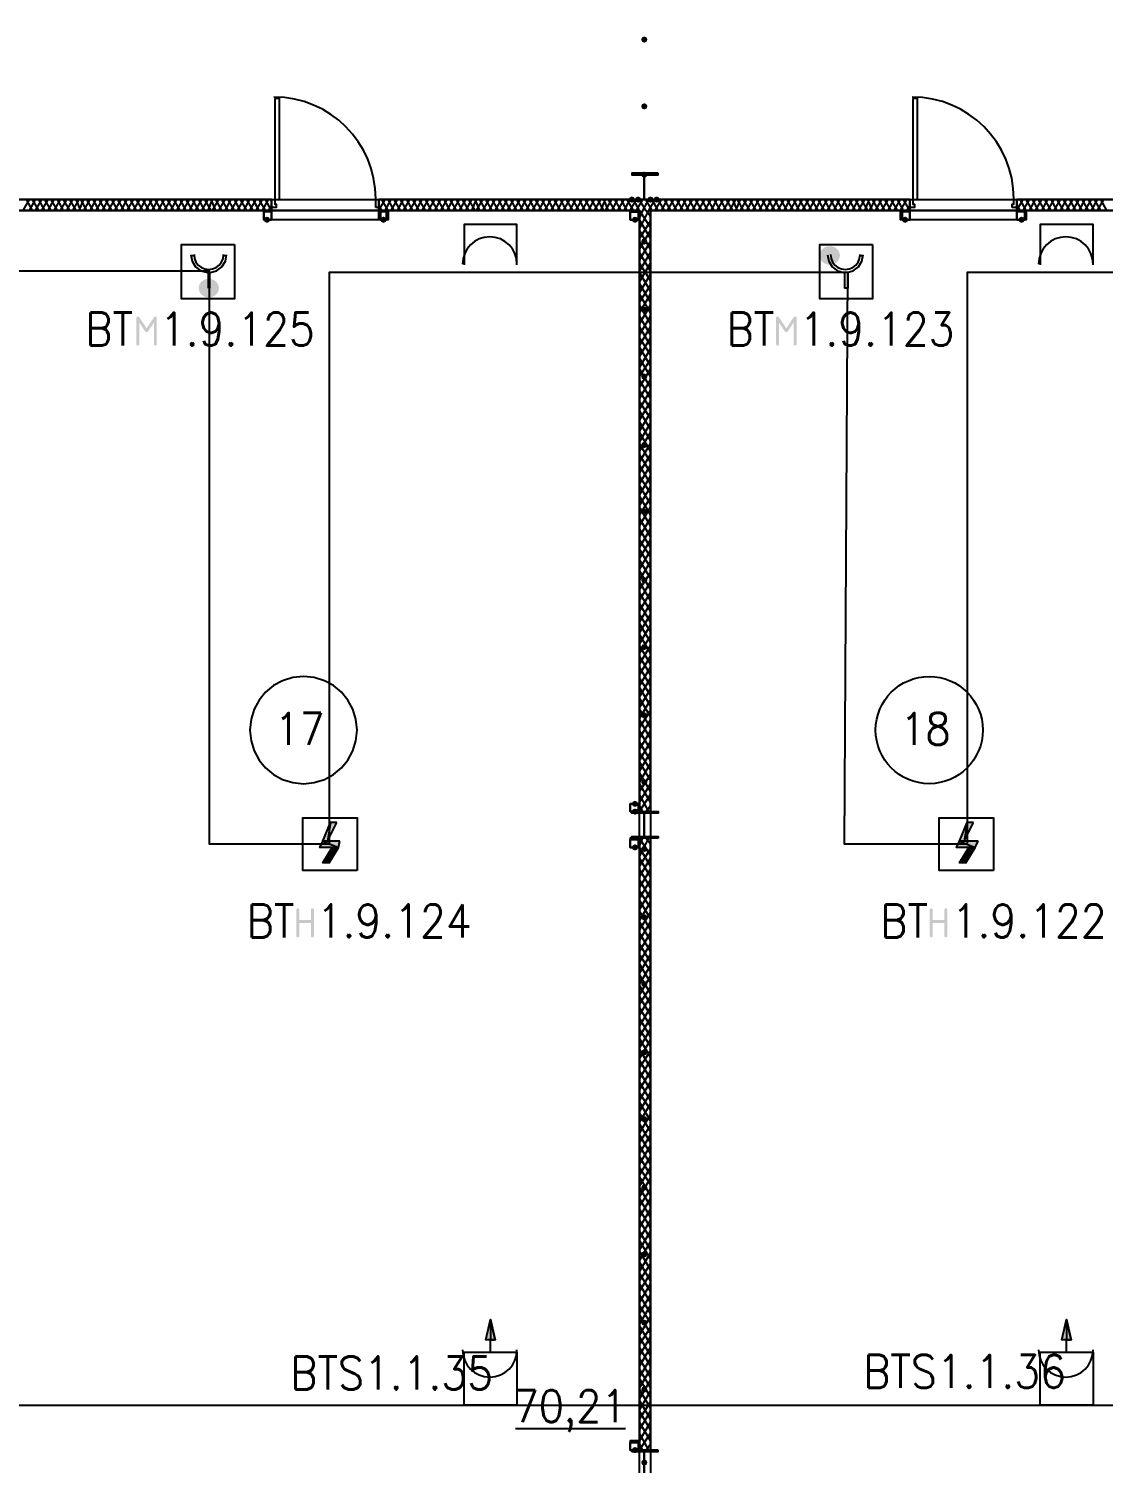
# Model space of a CAD drawing. Header units: millimetres. Extents: x 0 to 420, y 0 to 297.
# Drawn here: x 172.87 to 202.17, y 105.94 to 145.03 of the extents above; entities that cross this region are included whole.
import ezdxf

# ---------------------------------------------------------------- set-up
doc = ezdxf.new("R2010")
doc.units = ezdxf.units.MM
doc.layers.get('0').update_dxf_attribs({"linetype": 'CONTINUOUS'})
doc.styles.get("Standard").update_dxf_attribs({"font": 'STANDARD'})

msp = doc.modelspace()

# ---------------------------------------------------------------- hatches: boundary and pattern name
at = {"true_color": 0x000007}
for points in [[(189.738, 144.737667), (189.713129, 144.677871), (189.653333, 144.653), (189.593538, 144.677871), (189.568667, 144.737667), (189.593537, 144.797462), (189.653333, 144.822333), (189.713129, 144.797463)], [(189.738, 142.917333), (189.713129, 142.857537), (189.653333, 142.832667), (189.593538, 142.857537), (189.568667, 142.917333), (189.593537, 142.977129), (189.653333, 143.002), (189.713129, 142.977129)], [(189.738, 141.054667), (189.713129, 140.994871), (189.653333, 140.97), (189.593538, 140.994871), (189.568667, 141.054667), (189.593537, 141.114462), (189.653333, 141.139333), (189.713129, 141.114463)], [(189.399333, 140.377333), (189.374462, 140.317537), (189.314667, 140.292667), (189.254871, 140.317537), (189.23, 140.377333), (189.254871, 140.437129), (189.314667, 140.462), (189.374462, 140.437129)], [(189.568667, 140.377333), (189.543796, 140.317537), (189.484, 140.292667), (189.424204, 140.317537), (189.399333, 140.377333), (189.424204, 140.437129), (189.484, 140.462), (189.543796, 140.437129)], [(189.907333, 140.377333), (189.882462, 140.317537), (189.822667, 140.292667), (189.762871, 140.317537), (189.738, 140.377333), (189.762871, 140.437129), (189.822667, 140.462), (189.882462, 140.437129)], [(190.076667, 140.377333), (190.051796, 140.317537), (189.992, 140.292667), (189.932204, 140.317537), (189.907333, 140.377333), (189.932204, 140.437129), (189.992, 140.462), (190.051796, 140.437129)], [(179.451, 139.827), (179.426129, 139.767204), (179.366333, 139.742333), (179.306538, 139.767204), (179.281667, 139.827), (179.306537, 139.886796), (179.366333, 139.911667), (179.426129, 139.886796)], [(182.626, 139.827), (182.601129, 139.767204), (182.541333, 139.742333), (182.481538, 139.767204), (182.456667, 139.827), (182.481537, 139.886796), (182.541333, 139.911667), (182.601129, 139.886796)], [(189.484, 139.827), (189.459129, 139.767204), (189.399333, 139.742333), (189.339538, 139.767204), (189.314667, 139.827), (189.339537, 139.886796), (189.399333, 139.911667), (189.459129, 139.886796)], [(196.85, 139.827), (196.825129, 139.767204), (196.765333, 139.742333), (196.705538, 139.767204), (196.680667, 139.827), (196.705537, 139.886796), (196.765333, 139.911667), (196.825129, 139.886796)], [(200.025, 139.827), (200.000129, 139.767204), (199.940333, 139.742333), (199.880538, 139.767204), (199.855667, 139.827), (199.880537, 139.886796), (199.940333, 139.911667), (200.000129, 139.886796)], [(189.738, 139.234333), (189.713129, 139.174537), (189.653333, 139.149667), (189.593538, 139.174537), (189.568667, 139.234333), (189.593537, 139.294129), (189.653333, 139.319), (189.713129, 139.294129)], [(189.738, 137.371667), (189.713129, 137.311871), (189.653333, 137.287), (189.593538, 137.311871), (189.568667, 137.371667), (189.593537, 137.431462), (189.653333, 137.456333), (189.713129, 137.431463)], [(176.322633, 137.193954), (176.352398, 137.184032), (176.36232, 137.154267), (176.36232, 136.437687), (176.352398, 136.407921), (176.322633, 136.397999), (176.292867, 136.407921), (176.282945, 136.437687), (176.282945, 137.023078), (176.120337, 136.779992), (176.083956, 136.756289), (176.046474, 136.779992), (175.884968, 137.023078), (175.884968, 136.437687), (175.875046, 136.407921), (175.84528, 136.397999), (175.815032, 136.407921), (175.805042, 136.437687), (175.805042, 137.154267), (175.815032, 137.184032), (175.84528, 137.193954), (175.880007, 137.174111), (176.083956, 136.868186), (176.289009, 137.176315)], [(193.763966, 137.193954), (193.793732, 137.184032), (193.803654, 137.154267), (193.803654, 136.437687), (193.793732, 136.407921), (193.763966, 136.397999), (193.734201, 136.407921), (193.724279, 136.437687), (193.724279, 137.023078), (193.56167, 136.779992), (193.52529, 136.756289), (193.487808, 136.779992), (193.326301, 137.023078), (193.326301, 136.437687), (193.31638, 136.407921), (193.286614, 136.397999), (193.256366, 136.407921), (193.246375, 136.437687), (193.246375, 137.154267), (193.256366, 137.184032), (193.286614, 137.193954), (193.321341, 137.174111), (193.52529, 136.868186), (193.730342, 137.176315)], [(189.738, 135.551333), (189.713129, 135.491537), (189.653333, 135.466667), (189.593538, 135.491537), (189.568667, 135.551333), (189.593537, 135.611129), (189.653333, 135.636), (189.713129, 135.611129)], [(189.738, 133.688667), (189.713129, 133.628871), (189.653333, 133.604), (189.593538, 133.628871), (189.568667, 133.688667), (189.593537, 133.748462), (189.653333, 133.773333), (189.713129, 133.748463)], [(189.738, 131.868333), (189.713129, 131.808538), (189.653333, 131.783667), (189.593538, 131.808538), (189.568667, 131.868333), (189.593537, 131.928129), (189.653333, 131.953), (189.713129, 131.928129)], [(189.738, 130.005667), (189.713129, 129.945871), (189.653333, 129.921), (189.593538, 129.945871), (189.568667, 130.005667), (189.593537, 130.065462), (189.653333, 130.090333), (189.713129, 130.065463)], [(189.738, 128.185333), (189.713129, 128.125538), (189.653333, 128.100667), (189.593538, 128.125538), (189.568667, 128.185333), (189.593537, 128.245129), (189.653333, 128.27), (189.713129, 128.245129)], [(189.738, 126.322667), (189.713129, 126.262871), (189.653333, 126.238), (189.593538, 126.262871), (189.568667, 126.322667), (189.593537, 126.382462), (189.653333, 126.407333), (189.713129, 126.382463)], [(189.738, 124.502333), (189.713129, 124.442537), (189.653333, 124.417667), (189.593538, 124.442537), (189.568667, 124.502333), (189.593537, 124.562129), (189.653333, 124.587), (189.713129, 124.562129)], [(189.484, 123.909667), (189.459129, 123.849871), (189.399333, 123.825), (189.339538, 123.849871), (189.314667, 123.909667), (189.339537, 123.969462), (189.399333, 123.994333), (189.459129, 123.969463)], [(189.484, 123.698), (189.459129, 123.638204), (189.399333, 123.613333), (189.339538, 123.638204), (189.314667, 123.698), (189.339537, 123.757796), (189.399333, 123.782667), (189.459129, 123.757796)], [(189.484, 122.724333), (189.459129, 122.664537), (189.399333, 122.639667), (189.339538, 122.664537), (189.314667, 122.724333), (189.339537, 122.784129), (189.399333, 122.809), (189.459129, 122.784129)], [(189.738, 122.682), (189.713129, 122.622204), (189.653333, 122.597333), (189.593538, 122.622204), (189.568667, 122.682), (189.593537, 122.741796), (189.653333, 122.766667), (189.713129, 122.741796)], [(180.165375, 120.308687), (180.165375, 121.025267), (180.175366, 121.055033), (180.205614, 121.064954), (180.23538, 121.055033), (180.245302, 121.025267), (180.245302, 120.746352), (180.563353, 120.746352), (180.563353, 121.025267), (180.573275, 121.055033), (180.60304, 121.064954), (180.633081, 121.055033), (180.643279, 121.025267), (180.643279, 120.308687), (180.633081, 120.278921), (180.60304, 120.269), (180.573275, 120.278921), (180.563353, 120.308687), (180.563353, 120.666977), (180.245302, 120.666977), (180.245302, 120.308687), (180.23538, 120.278921), (180.205614, 120.269), (180.175366, 120.278921)], [(189.738, 120.819333), (189.713129, 120.759537), (189.653333, 120.734667), (189.593538, 120.759537), (189.568667, 120.819333), (189.593537, 120.879129), (189.653333, 120.904), (189.713129, 120.879129)], [(197.437375, 120.308687), (197.437375, 121.025267), (197.447366, 121.055033), (197.477614, 121.064954), (197.50738, 121.055033), (197.517301, 121.025267), (197.517301, 120.746352), (197.835353, 120.746352), (197.835353, 121.025267), (197.845275, 121.055033), (197.87504, 121.064954), (197.905081, 121.055033), (197.915279, 121.025267), (197.915279, 120.308687), (197.905081, 120.278921), (197.87504, 120.269), (197.845275, 120.278921), (197.835353, 120.308687), (197.835353, 120.666977), (197.517301, 120.666977), (197.517301, 120.308687), (197.50738, 120.278921), (197.477614, 120.269), (197.447366, 120.278921)], [(189.738, 118.999), (189.713129, 118.939204), (189.653333, 118.914333), (189.593538, 118.939204), (189.568667, 118.999), (189.593537, 119.058796), (189.653333, 119.083667), (189.713129, 119.058796)], [(189.738, 117.136333), (189.713129, 117.076537), (189.653333, 117.051667), (189.593538, 117.076537), (189.568667, 117.136333), (189.593537, 117.196129), (189.653333, 117.221), (189.713129, 117.196129)], [(189.738, 115.316), (189.713129, 115.256204), (189.653333, 115.231333), (189.593538, 115.256204), (189.568667, 115.316), (189.593537, 115.375796), (189.653333, 115.400667), (189.713129, 115.375796)], [(189.738, 113.453333), (189.713129, 113.393537), (189.653333, 113.368667), (189.593538, 113.393537), (189.568667, 113.453333), (189.593537, 113.513129), (189.653333, 113.538), (189.713129, 113.513129)], [(189.738, 111.633), (189.713129, 111.573204), (189.653333, 111.548333), (189.593538, 111.573204), (189.568667, 111.633), (189.593537, 111.692796), (189.653333, 111.717667), (189.713129, 111.692796)], [(189.738, 109.770333), (189.713129, 109.710538), (189.653333, 109.685667), (189.593538, 109.710538), (189.568667, 109.770333), (189.593537, 109.830129), (189.653333, 109.855), (189.713129, 109.830129)], [(189.738, 107.95), (189.713129, 107.890204), (189.653333, 107.865333), (189.593538, 107.890204), (189.568667, 107.95), (189.593537, 108.009796), (189.653333, 108.034667), (189.713129, 108.009796)], [(189.484, 106.299), (189.459129, 106.239204), (189.399333, 106.214333), (189.339538, 106.239204), (189.314667, 106.299), (189.339537, 106.358796), (189.399333, 106.383667), (189.459129, 106.358796)], [(189.738, 105.960333), (189.713129, 105.900538), (189.653333, 105.875667), (189.593538, 105.900538), (189.568667, 105.960333), (189.593537, 106.020129), (189.653333, 106.045), (189.713129, 106.020129)]]:
    msp.add_hatch(color=0, dxfattribs=at).paths.add_polyline_path(points, flags=0)
at = {"true_color": 0x000001}
h = msp.add_hatch(color=0, dxfattribs=at)
edge = h.paths.add_edge_path(flags=0)
edge.add_ellipse((194.712168, 138.853333), major_axis=(0.275167, 0), ratio=0.923077, start_angle=0, end_angle=360)
h = msp.add_hatch(color=0, dxfattribs=at)
edge = h.paths.add_edge_path(flags=0)
edge.add_ellipse((177.778834, 137.964333), major_axis=(0.275167, 0), ratio=0.923077, start_angle=0, end_angle=360)
h = msp.add_hatch(color=0, dxfattribs=at)
h.paths.add_polyline_path([(181.271334, 123.401666), (181.102001, 123.401666), (181.017334, 122.893666)], flags=0)
h.paths.add_polyline_path([(181.102001, 123.401666), (181.017334, 122.893666), (180.890334, 122.893666)], flags=0)
h = msp.add_hatch(color=0, dxfattribs=at)
h.paths.add_polyline_path([(198.628001, 123.401666), (198.458668, 123.401666), (198.374001, 122.893666)], flags=0)
h.paths.add_polyline_path([(198.458668, 123.401666), (198.374001, 122.893666), (198.247001, 122.893666)], flags=0)
at = {"true_color": 0x000005}
h = msp.add_hatch(color=0, dxfattribs=at)
h.paths.add_polyline_path([(198.628001, 123.401666), (198.458668, 123.401666), (198.374001, 122.893666)], flags=0)
h.paths.add_polyline_path([(198.458668, 123.401666), (198.374001, 122.893666), (198.247001, 122.893666)], flags=0)
at = {"true_color": 0x000001}
h = msp.add_hatch(color=0, dxfattribs=at)
h.paths.add_polyline_path([(181.356001, 122.893666), (180.890334, 122.893666), (181.313668, 122.724333)], flags=0)
h.paths.add_polyline_path([(180.890334, 122.893666), (181.313668, 122.724333), (180.805668, 122.724333)], flags=0)
h = msp.add_hatch(color=0, dxfattribs=at)
h.paths.add_polyline_path([(198.755001, 122.893666), (198.247001, 122.893666), (198.670334, 122.724333)], flags=0)
h.paths.add_polyline_path([(198.247001, 122.893666), (198.670334, 122.724333), (198.162334, 122.724333)], flags=0)
at = {"true_color": 0x000005}
h = msp.add_hatch(color=0, dxfattribs=at)
h.paths.add_polyline_path([(198.755001, 122.893666), (198.247001, 122.893666), (198.670334, 122.724333)], flags=0)
h.paths.add_polyline_path([(198.247001, 122.893666), (198.670334, 122.724333), (198.162334, 122.724333)], flags=0)
at = {"true_color": 0x000001}
h = msp.add_hatch(color=0, dxfattribs=at)
h.paths.add_polyline_path([(181.313668, 122.724333), (181.144334, 122.724333), (181.059668, 122.301)], flags=0)
h.paths.add_polyline_path([(181.144334, 122.724333), (181.059668, 122.301), (180.890334, 122.301)], flags=0)
h = msp.add_hatch(color=0, dxfattribs=at)
h.paths.add_polyline_path([(198.670334, 122.724333), (198.501001, 122.724333), (198.416334, 122.301)], flags=0)
h.paths.add_polyline_path([(198.501001, 122.724333), (198.416334, 122.301), (198.247001, 122.301)], flags=0)
at = {"true_color": 0x000005}
h = msp.add_hatch(color=0, dxfattribs=at)
h.paths.add_polyline_path([(198.670334, 122.724333), (198.501001, 122.724333), (198.416334, 122.301)], flags=0)
h.paths.add_polyline_path([(198.501001, 122.724333), (198.416334, 122.301), (198.247001, 122.301)], flags=0)
at = {"true_color": 0x000006}
h = msp.add_hatch(color=0, dxfattribs=at)
h.paths.add_polyline_path([(185.589334, 109.304666), (185.462334, 109.855), (185.462334, 109.304666)], flags=0)
h.paths.add_polyline_path([(185.462334, 109.855), (185.462334, 109.304666), (185.335334, 109.304666)], flags=0)
h = msp.add_hatch(color=0, dxfattribs=at)
h.paths.add_polyline_path([(201.295001, 109.304666), (201.168001, 109.855), (201.168001, 109.304666)], flags=0)
h.paths.add_polyline_path([(201.168001, 109.855), (201.168001, 109.304666), (201.041001, 109.304666)], flags=0)

# ---------------------------------------------------------------- linework, layer by layer
at = {"color": 0, "true_color": 0x000006}
for points in [[(114.342335, 107.526666), (368.215334, 107.526666), (379.899333, 107.526666), (379.899333, 221.022332), (115.908668, 221.022332), (115.908668, 218.778666), (121.496668, 218.778666), (121.496668, 164.591999)], [(186.182001, 138.599333), (186.182001, 139.699999), (184.742668, 139.699999), (184.742668, 138.599333)], [(201.887668, 138.599333), (201.887668, 139.699999), (200.448334, 139.699999), (200.448334, 138.599333)], [(186.182001, 138.620711), (186.16691, 138.769982), (186.123717, 138.909008), (186.0554, 139.034814), (185.964937, 139.144422), (185.855304, 139.234855), (185.72948, 139.303136), (185.590442, 139.346287), (185.441168, 139.361333), (185.291893, 139.346287), (185.152855, 139.303136), (185.027031, 139.234855), (184.917398, 139.144422), (184.826935, 139.034814), (184.758618, 138.909008), (184.715425, 138.769982), (184.700334, 138.620711)], [(201.887668, 138.620711), (201.872577, 138.769982), (201.829384, 138.909008), (201.761067, 139.034814), (201.670603, 139.144422), (201.560971, 139.234855), (201.435147, 139.303136), (201.296109, 139.346287), (201.146834, 139.361333), (200.99756, 139.346287), (200.858522, 139.303136), (200.732698, 139.234855), (200.623065, 139.144422), (200.532602, 139.034814), (200.464285, 138.909008), (200.421092, 138.769982), (200.406001, 138.620711)], [(185.462334, 108.966), (185.462334, 109.304666), (185.335334, 109.304666), (185.462334, 109.855), (185.589334, 109.304666), (185.462334, 109.304666)], [(201.168001, 108.966), (201.168001, 109.304666), (201.041001, 109.304666), (201.168001, 109.855), (201.295001, 109.304666), (201.168001, 109.304666)], [(184.700334, 109.0295), (184.715385, 108.880196), (184.758553, 108.741133), (184.826857, 108.615292), (184.917319, 108.505651), (185.02696, 108.415189), (185.152802, 108.346884), (185.291864, 108.303717), (185.441168, 108.288666), (185.590472, 108.303717), (185.729534, 108.346884), (185.855375, 108.415189), (185.965016, 108.505651), (186.055478, 108.615292), (186.123783, 108.741133), (186.16695, 108.880196), (186.182001, 109.0295)], [(200.406001, 109.0295), (200.421052, 108.880196), (200.464219, 108.741133), (200.532523, 108.615292), (200.622986, 108.505651), (200.732627, 108.415189), (200.858468, 108.346884), (200.99753, 108.303717), (201.146834, 108.288666), (201.296138, 108.303717), (201.4352, 108.346884), (201.561041, 108.415189), (201.670683, 108.505651), (201.761145, 108.615292), (201.829449, 108.741133), (201.872616, 108.880196), (201.887668, 109.0295)]]:
    msp.add_lwpolyline(points, dxfattribs=at)
at = {"color": 0, "true_color": 0x000008}
msp.add_lwpolyline([(120.734667, 187.452), (120.734667, 140.377333), (242.189, 140.377333), (242.189, 187.452)], close=True, dxfattribs=at)
at = {"color": 0, "true_color": 0x000007}
for points in [[(182.329667, 140.3985), (182.315351, 140.682009), (182.273333, 140.957327), (182.205007, 141.223061), (182.111766, 141.477818), (181.995004, 141.720204), (181.856114, 141.948824), (181.696491, 142.162286), (181.517528, 142.359195), (181.320619, 142.538158), (181.107157, 142.697781), (180.878537, 142.83667), (180.636151, 142.953432), (180.381395, 143.046674), (180.11566, 143.115), (179.840342, 143.157018), (179.556833, 143.171333)], [(199.728667, 140.3985), (199.714351, 140.682009), (199.672333, 140.957327), (199.604007, 141.223061), (199.510766, 141.477818), (199.394004, 141.720204), (199.255114, 141.948824), (199.095491, 142.162286), (198.916528, 142.359195), (198.719619, 142.538158), (198.506157, 142.697781), (198.277537, 142.83667), (198.035151, 142.953432), (197.780395, 143.046674), (197.51466, 143.115), (197.239342, 143.157018), (196.955833, 143.171333)], [(189.314667, 141.097), (189.314667, 141.054667)], [(189.484, 141.097), (189.484, 141.054667)], [(189.653333, 141.097), (189.653333, 140.377333)], [(189.822667, 141.097), (189.822667, 141.054667)], [(189.992, 141.097), (189.992, 141.054667)], [(179.493333, 140.377333), (165.015333, 140.377333)], [(172.72, 140.081), (172.889333, 140.377333)], [(172.974, 140.081), (172.804667, 140.377333)], [(172.889333, 140.081), (173.058667, 140.377333)], [(173.143333, 140.081), (172.974, 140.377333)], [(173.058667, 140.081), (173.228, 140.377333)], [(173.312667, 140.081), (173.143333, 140.377333)], [(173.228, 140.081), (173.397333, 140.377333)], [(173.482, 140.081), (173.312667, 140.377333)], [(173.397333, 140.081), (173.566667, 140.377333)], [(173.651333, 140.081), (173.482, 140.377333)], [(173.566667, 140.081), (173.736, 140.377333)], [(173.820667, 140.081), (173.651333, 140.377333)], [(173.736, 140.081), (173.905333, 140.377333)], [(173.99, 140.081), (173.820667, 140.377333)], [(173.905333, 140.081), (174.074667, 140.377333)], [(174.159333, 140.081), (173.99, 140.377333)], [(174.074667, 140.081), (174.244, 140.377333)], [(174.286333, 140.081), (174.159333, 140.377333)], [(174.244, 140.081), (174.371, 140.377333)], [(174.455667, 140.081), (174.286333, 140.377333)], [(174.371, 140.081), (174.540333, 140.377333)], [(174.625, 140.081), (174.455667, 140.377333)], [(174.540333, 140.081), (174.709667, 140.377333)], [(174.794333, 140.081), (174.625, 140.377333)], [(174.709667, 140.081), (174.879, 140.377333)], [(174.963667, 140.081), (174.794333, 140.377333)], [(174.879, 140.081), (175.048333, 140.377333)], [(175.133, 140.081), (174.963667, 140.377333)], [(175.048333, 140.081), (175.217667, 140.377333)], [(175.302333, 140.081), (175.133, 140.377333)], [(175.217667, 140.081), (175.387, 140.377333)], [(175.471667, 140.081), (175.302333, 140.377333)], [(175.387, 140.081), (175.556333, 140.377333)], [(175.641, 140.081), (175.471667, 140.377333)], [(175.556333, 140.081), (175.725667, 140.377333)], [(175.810333, 140.081), (175.641, 140.377333)], [(175.725667, 140.081), (175.895, 140.377333)], [(175.979667, 140.081), (175.810333, 140.377333)], [(175.895, 140.081), (176.064333, 140.377333)], [(176.149, 140.081), (175.979667, 140.377333)], [(176.064333, 140.081), (176.233667, 140.377333)], [(176.318333, 140.081), (176.149, 140.377333)], [(176.233667, 140.081), (176.403, 140.377333)], [(176.487667, 140.081), (176.318333, 140.377333)], [(176.403, 140.081), (176.572333, 140.377333)], [(176.657, 140.081), (176.487667, 140.377333)], [(176.572333, 140.081), (176.741667, 140.377333)], [(176.826333, 140.081), (176.657, 140.377333)], [(176.741667, 140.081), (176.911, 140.377333)], [(176.995667, 140.081), (176.826333, 140.377333)], [(176.911, 140.081), (177.080333, 140.377333)], [(177.165, 140.081), (176.995667, 140.377333)], [(177.080333, 140.081), (177.249667, 140.377333)], [(177.334333, 140.081), (177.165, 140.377333)], [(177.249667, 140.081), (177.419, 140.377333)], [(177.503667, 140.081), (177.334333, 140.377333)], [(177.419, 140.081), (177.588333, 140.377333)], [(177.673, 140.081), (177.503667, 140.377333)], [(177.588333, 140.081), (177.757667, 140.377333)], [(177.842333, 140.081), (177.673, 140.377333)], [(177.757667, 140.081), (177.884667, 140.377333)], [(177.969333, 140.081), (177.842333, 140.377333)], [(177.884667, 140.081), (178.054, 140.377333)], [(178.138667, 140.081), (177.969333, 140.377333)], [(178.054, 140.081), (178.223333, 140.377333)], [(178.308, 140.081), (178.138667, 140.377333)], [(178.223333, 140.081), (178.392667, 140.377333)], [(178.477333, 140.081), (178.308, 140.377333)], [(178.392667, 140.081), (178.562, 140.377333)], [(178.646667, 140.081), (178.477333, 140.377333)], [(178.562, 140.081), (178.731333, 140.377333)], [(178.816, 140.081), (178.646667, 140.377333)], [(178.731333, 140.081), (178.900667, 140.377333)], [(178.985333, 140.081), (178.816, 140.377333)], [(178.900667, 140.081), (179.07, 140.377333)], [(179.154667, 140.081), (178.985333, 140.377333)], [(179.07, 140.081), (179.239333, 140.377333)], [(179.324, 140.081), (179.154667, 140.377333)], [(179.239333, 140.081), (179.408667, 140.377333)], [(179.493333, 140.081), (179.324, 140.377333)], [(179.493333, 140.335), (179.493333, 140.377333)], [(179.493333, 140.377333), (179.493333, 140.165667), (179.493333, 140.081)], [(179.493333, 140.081), (179.493333, 140.165667), (179.493333, 140.377333), (179.493333, 140.165667)], [(182.414333, 140.081), (182.583667, 140.377333)], [(182.414333, 140.377333), (182.414333, 140.165667), (182.414333, 140.081)], [(182.414333, 140.081), (182.414333, 140.165667), (182.414333, 140.377333), (182.414333, 140.165667)], [(196.892333, 140.377333), (182.414333, 140.377333)], [(182.668333, 140.081), (182.499, 140.377333)], [(182.583667, 140.081), (182.753, 140.377333)], [(182.837667, 140.081), (182.668333, 140.377333)], [(182.753, 140.081), (182.922333, 140.377333)], [(183.007, 140.081), (182.837667, 140.377333)], [(182.922333, 140.081), (183.091667, 140.377333)], [(183.176333, 140.081), (183.007, 140.377333)], [(183.091667, 140.081), (183.261, 140.377333)], [(183.345667, 140.081), (183.176333, 140.377333)], [(183.261, 140.081), (183.430333, 140.377333)], [(183.515, 140.081), (183.345667, 140.377333)], [(183.430333, 140.081), (183.599667, 140.377333)], [(183.684333, 140.081), (183.515, 140.377333)], [(183.599667, 140.081), (183.769, 140.377333)], [(183.853667, 140.081), (183.684333, 140.377333)], [(183.769, 140.081), (183.938333, 140.377333)], [(184.023, 140.081), (183.853667, 140.377333)], [(183.938333, 140.081), (184.107667, 140.377333)], [(184.192333, 140.081), (184.023, 140.377333)], [(184.107667, 140.081), (184.277, 140.377333)], [(184.361667, 140.081), (184.192333, 140.377333)], [(184.277, 140.081), (184.446333, 140.377333)], [(184.531, 140.081), (184.361667, 140.377333)], [(184.446333, 140.081), (184.615667, 140.377333)], [(184.700333, 140.081), (184.531, 140.377333)], [(184.615667, 140.081), (184.785, 140.377333)], [(184.869667, 140.081), (184.700333, 140.377333)], [(184.785, 140.081), (184.954333, 140.377333)], [(185.039, 140.081), (184.869667, 140.377333)], [(184.954333, 140.081), (185.081333, 140.377333)], [(185.166, 140.081), (185.039, 140.377333)], [(185.081333, 140.081), (185.250667, 140.377333)], [(185.335333, 140.081), (185.166, 140.377333)], [(185.250667, 140.081), (185.42, 140.377333)], [(185.504667, 140.081), (185.335333, 140.377333)], [(185.42, 140.081), (185.589333, 140.377333)], [(185.674, 140.081), (185.504667, 140.377333)], [(185.589333, 140.081), (185.758667, 140.377333)], [(185.843333, 140.081), (185.674, 140.377333)], [(185.758667, 140.081), (185.928, 140.377333)], [(186.012667, 140.081), (185.843333, 140.377333)], [(185.928, 140.081), (186.097333, 140.377333)], [(186.182, 140.081), (186.012667, 140.377333)], [(186.097333, 140.081), (186.266667, 140.377333)], [(186.351333, 140.081), (186.182, 140.377333)], [(186.266667, 140.081), (186.436, 140.377333)], [(186.520667, 140.081), (186.351333, 140.377333)], [(186.436, 140.081), (186.605333, 140.377333)], [(186.69, 140.081), (186.520667, 140.377333)], [(186.605333, 140.081), (186.774667, 140.377333)], [(186.859333, 140.081), (186.69, 140.377333)], [(186.774667, 140.081), (186.944, 140.377333)], [(187.028667, 140.081), (186.859333, 140.377333)], [(186.944, 140.081), (187.113333, 140.377333)], [(187.198, 140.081), (187.028667, 140.377333)], [(187.113333, 140.081), (187.282667, 140.377333)], [(187.367333, 140.081), (187.198, 140.377333)], [(187.282667, 140.081), (187.452, 140.377333)], [(187.536667, 140.081), (187.367333, 140.377333)], [(187.452, 140.081), (187.621333, 140.377333)], [(187.706, 140.081), (187.536667, 140.377333)], [(187.621333, 140.081), (187.790667, 140.377333)], [(187.875333, 140.081), (187.706, 140.377333)], [(187.790667, 140.081), (187.96, 140.377333)], [(188.044667, 140.081), (187.875333, 140.377333)], [(187.96, 140.081), (188.129333, 140.377333)], [(188.214, 140.081), (188.044667, 140.377333)], [(188.129333, 140.081), (188.298667, 140.377333)], [(188.383333, 140.081), (188.214, 140.377333)], [(188.298667, 140.081), (188.468, 140.377333)], [(188.552667, 140.081), (188.383333, 140.377333)], [(188.468, 140.081), (188.595, 140.377333)], [(188.679667, 140.081), (188.552667, 140.377333)], [(188.595, 140.081), (188.764333, 140.377333)], [(188.849, 140.081), (188.679667, 140.377333)], [(188.764333, 140.081), (188.933667, 140.377333)], [(189.018333, 140.081), (188.849, 140.377333)], [(188.933667, 140.081), (189.103, 140.377333)], [(189.187667, 140.081), (189.018333, 140.377333)], [(189.103, 140.081), (189.272333, 140.377333)], [(189.357, 140.081), (189.187667, 140.377333)], [(189.272333, 140.081), (189.441667, 140.377333)], [(189.526333, 140.081), (189.357, 140.377333)], [(189.441667, 140.081), (189.611, 140.377333)], [(189.695667, 140.081), (189.526333, 140.377333)], [(189.611, 140.081), (189.780333, 140.377333)], [(189.865, 140.081), (189.695667, 140.377333)], [(189.780333, 140.081), (189.949667, 140.377333)], [(190.034333, 140.081), (189.865, 140.377333)], [(189.949667, 140.081), (190.119, 140.377333)], [(190.203667, 140.081), (190.034333, 140.377333)], [(190.119, 140.081), (190.288333, 140.377333)], [(190.373, 140.081), (190.203667, 140.377333)], [(190.288333, 140.081), (190.457667, 140.377333)], [(190.542333, 140.081), (190.373, 140.377333)], [(190.457667, 140.081), (190.627, 140.377333)], [(190.711667, 140.081), (190.542333, 140.377333)], [(190.627, 140.081), (190.796333, 140.377333)], [(190.881, 140.081), (190.711667, 140.377333)], [(190.796333, 140.081), (190.965667, 140.377333)], [(191.050333, 140.081), (190.881, 140.377333)], [(190.965667, 140.081), (191.135, 140.377333)], [(191.219667, 140.081), (191.050333, 140.377333)], [(191.135, 140.081), (191.304333, 140.377333)], [(191.389, 140.081), (191.219667, 140.377333)], [(191.304333, 140.081), (191.473667, 140.377333)], [(191.558333, 140.081), (191.389, 140.377333)], [(191.473667, 140.081), (191.643, 140.377333)], [(191.727667, 140.081), (191.558333, 140.377333)], [(191.643, 140.081), (191.812333, 140.377333)], [(191.897, 140.081), (191.727667, 140.377333)], [(191.812333, 140.081), (191.981667, 140.377333)], [(192.066333, 140.081), (191.897, 140.377333)], [(191.981667, 140.081), (192.151, 140.377333)], [(192.193333, 140.081), (192.066333, 140.377333)], [(192.151, 140.081), (192.278, 140.377333)], [(192.362667, 140.081), (192.193333, 140.377333)], [(192.278, 140.081), (192.447333, 140.377333)], [(192.532, 140.081), (192.362667, 140.377333)], [(192.447333, 140.081), (192.616667, 140.377333)], [(192.701333, 140.081), (192.532, 140.377333)], [(192.616667, 140.081), (192.786, 140.377333)], [(192.870667, 140.081), (192.701333, 140.377333)], [(192.786, 140.081), (192.955333, 140.377333)], [(193.04, 140.081), (192.870667, 140.377333)], [(192.955333, 140.081), (193.124667, 140.377333)], [(193.209333, 140.081), (193.04, 140.377333)], [(193.124667, 140.081), (193.294, 140.377333)], [(193.378667, 140.081), (193.209333, 140.377333)], [(193.294, 140.081), (193.463333, 140.377333)], [(193.548, 140.081), (193.378667, 140.377333)], [(193.463333, 140.081), (193.632667, 140.377333)], [(193.717333, 140.081), (193.548, 140.377333)], [(193.632667, 140.081), (193.802, 140.377333)], [(193.886667, 140.081), (193.717333, 140.377333)], [(193.802, 140.081), (193.971333, 140.377333)], [(194.056, 140.081), (193.886667, 140.377333)], [(193.971333, 140.081), (194.140667, 140.377333)], [(194.225333, 140.081), (194.056, 140.377333)], [(194.140667, 140.081), (194.31, 140.377333)], [(194.394667, 140.081), (194.225333, 140.377333)], [(194.31, 140.081), (194.479333, 140.377333)], [(194.564, 140.081), (194.394667, 140.377333)], [(194.479333, 140.081), (194.648667, 140.377333)], [(194.733333, 140.081), (194.564, 140.377333)], [(194.648667, 140.081), (194.818, 140.377333)], [(194.902667, 140.081), (194.733333, 140.377333)], [(194.818, 140.081), (194.987333, 140.377333)], [(195.072, 140.081), (194.902667, 140.377333)], [(194.987333, 140.081), (195.156667, 140.377333)], [(195.241333, 140.081), (195.072, 140.377333)], [(195.156667, 140.081), (195.326, 140.377333)], [(195.410667, 140.081), (195.241333, 140.377333)], [(195.326, 140.081), (195.495333, 140.377333)], [(195.58, 140.081), (195.410667, 140.377333)], [(195.495333, 140.081), (195.664667, 140.377333)], [(195.749333, 140.081), (195.58, 140.377333)], [(195.664667, 140.081), (195.791667, 140.377333)], [(195.876333, 140.081), (195.749333, 140.377333)], [(195.791667, 140.081), (195.961, 140.377333)], [(196.045667, 140.081), (195.876333, 140.377333)], [(195.961, 140.081), (196.130333, 140.377333)], [(196.215, 140.081), (196.045667, 140.377333)], [(196.130333, 140.081), (196.299667, 140.377333)], [(196.384333, 140.081), (196.215, 140.377333)], [(196.299667, 140.081), (196.469, 140.377333)], [(196.553667, 140.081), (196.384333, 140.377333)], [(196.469, 140.081), (196.638333, 140.377333)], [(196.723, 140.081), (196.553667, 140.377333)], [(196.638333, 140.081), (196.807667, 140.377333)], [(196.892333, 140.081), (196.723, 140.377333)], [(196.892333, 140.377333), (196.892333, 140.165667), (196.892333, 140.081)], [(196.892333, 140.081), (196.892333, 140.165667), (196.892333, 140.377333), (196.892333, 140.165667)], [(199.813333, 140.335), (199.813333, 140.377333)], [(199.813333, 140.081), (199.982667, 140.377333)], [(199.813333, 140.377333), (199.813333, 140.165667), (199.813333, 140.081)], [(199.813333, 140.081), (199.813333, 140.165667), (199.813333, 140.377333), (199.813333, 140.165667)], [(214.291333, 140.377333), (199.813333, 140.377333)], [(200.067333, 140.081), (199.898, 140.377333)], [(199.982667, 140.081), (200.152, 140.377333)], [(200.236667, 140.081), (200.067333, 140.377333)], [(200.152, 140.081), (200.321333, 140.377333)], [(200.406, 140.081), (200.236667, 140.377333)], [(200.321333, 140.081), (200.490667, 140.377333)], [(200.575333, 140.081), (200.406, 140.377333)], [(200.490667, 140.081), (200.66, 140.377333)], [(200.744667, 140.081), (200.575333, 140.377333)], [(200.66, 140.081), (200.829333, 140.377333)], [(200.914, 140.081), (200.744667, 140.377333)], [(200.829333, 140.081), (200.998667, 140.377333)], [(201.083333, 140.081), (200.914, 140.377333)], [(200.998667, 140.081), (201.168, 140.377333)], [(201.252667, 140.081), (201.083333, 140.377333)], [(201.168, 140.081), (201.337333, 140.377333)], [(201.422, 140.081), (201.252667, 140.377333)], [(201.337333, 140.081), (201.506667, 140.377333)], [(201.591333, 140.081), (201.422, 140.377333)], [(201.506667, 140.081), (201.676, 140.377333)], [(201.760667, 140.081), (201.591333, 140.377333)], [(201.676, 140.081), (201.845333, 140.377333)], [(201.93, 140.081), (201.760667, 140.377333)], [(201.845333, 140.081), (202.014667, 140.377333)], [(202.099333, 140.081), (201.93, 140.377333)], [(202.014667, 140.081), (202.184, 140.377333)], [(202.268667, 140.081), (202.099333, 140.377333)], [(172.423667, 140.081), (179.493333, 140.081)], [(179.366333, 140.081), (179.366333, 140.038667)], [(179.408667, 140.081), (179.493333, 140.208)], [(179.493333, 139.954), (179.493333, 140.081), (180.975, 140.081)], [(180.975, 140.081), (182.414333, 140.081), (182.414333, 139.954)], [(182.499, 140.081), (182.414333, 140.208)], [(182.414333, 140.081), (189.526333, 140.081)], [(182.541333, 140.081), (182.541333, 140.038667)], [(189.399333, 140.081), (189.399333, 140.038667)], [(189.526333, 139.869333), (189.611, 140.081)], [(189.526333, 139.573), (189.780333, 140.081)], [(189.822667, 139.615333), (189.526333, 140.081)], [(189.526333, 140.081), (189.526333, 123.698), (189.822667, 123.698), (189.822667, 140.081)], [(189.822667, 139.911667), (189.695667, 140.081)], [(189.822667, 140.081), (196.892333, 140.081)], [(196.765333, 140.081), (196.765333, 140.038667)], [(196.807667, 140.081), (196.892333, 140.208)], [(196.892333, 139.954), (196.892333, 140.081), (198.374, 140.081)], [(198.374, 140.081), (199.813333, 140.081), (199.813333, 139.954)], [(199.898, 140.081), (199.813333, 140.250333)], [(199.813333, 140.081), (206.925333, 140.081)], [(199.940333, 140.081), (199.940333, 140.038667)], [(180.975, 139.827), (179.493333, 139.827), (179.493333, 139.954)], [(182.414333, 139.954), (182.414333, 139.827), (180.975, 139.827)], [(189.822667, 139.319), (189.526333, 139.827)], [(189.526333, 139.319), (189.822667, 139.784667)], [(198.374, 139.827), (196.892333, 139.827), (196.892333, 139.954)], [(199.813333, 139.954), (199.813333, 139.827), (198.374, 139.827)], [(189.526333, 139.022667), (189.822667, 139.530667)], [(189.822667, 139.022667), (189.526333, 139.530667)], [(189.526333, 138.726333), (189.822667, 139.234333)], [(189.822667, 138.726333), (189.526333, 139.234333)], [(177.038001, 139.149666), (178.477334, 139.149666)], [(189.526333, 138.43), (189.822667, 138.938)], [(189.822667, 138.43), (189.526333, 138.938)], [(194.437001, 139.149666), (195.876334, 139.149666)], [(189.526333, 138.133667), (189.822667, 138.641667)], [(189.822667, 138.176), (189.526333, 138.641667)], [(189.822667, 137.879667), (189.526333, 138.387667)], [(189.526333, 137.837333), (189.822667, 138.345333)], [(189.822667, 137.583333), (189.526333, 138.091333)], [(189.526333, 137.583333), (189.822667, 138.049)], [(189.526333, 137.287), (189.822667, 137.795)], [(189.822667, 137.287), (189.526333, 137.795)], [(189.526333, 136.990667), (189.822667, 137.498667)], [(189.822667, 136.990667), (189.526333, 137.498667)], [(189.526333, 136.694333), (189.822667, 137.202333)], [(189.822667, 136.694333), (189.526333, 137.202333)], [(189.526333, 136.398), (189.822667, 136.906)], [(189.822667, 136.398), (189.526333, 136.906)], [(189.526333, 136.101667), (189.822667, 136.609667)], [(189.822667, 136.144), (189.526333, 136.609667)], [(189.822667, 135.847667), (189.526333, 136.355667)], [(189.526333, 135.805333), (189.822667, 136.313333)], [(189.822667, 135.551333), (189.526333, 136.059333)], [(189.526333, 135.551333), (189.822667, 136.017)], [(189.526333, 135.255), (189.822667, 135.763)], [(189.822667, 135.255), (189.526333, 135.763)], [(189.526333, 134.958667), (189.822667, 135.466667)], [(189.822667, 134.958667), (189.526333, 135.466667)], [(189.526333, 134.662333), (189.822667, 135.170333)], [(189.822667, 134.662333), (189.526333, 135.170333)], [(189.526333, 134.366), (189.822667, 134.874)], [(189.822667, 134.408333), (189.526333, 134.874)], [(189.822667, 134.112), (189.526333, 134.62)], [(189.526333, 134.069667), (189.822667, 134.577667)], [(189.822667, 133.815667), (189.526333, 134.323667)], [(189.526333, 133.773333), (189.822667, 134.281333)], [(189.526333, 133.519333), (189.822667, 134.027333)], [(189.822667, 133.519333), (189.526333, 134.027333)], [(189.526333, 133.223), (189.822667, 133.731)], [(189.822667, 133.223), (189.526333, 133.731)], [(189.526333, 132.926667), (189.822667, 133.434667)], [(189.822667, 132.926667), (189.526333, 133.434667)], [(189.526333, 132.630333), (189.822667, 133.138333)], [(189.822667, 132.630333), (189.526333, 133.138333)], [(189.526333, 132.334), (189.822667, 132.842)], [(189.822667, 132.376333), (189.526333, 132.842)], [(189.822667, 132.08), (189.526333, 132.588)], [(189.526333, 132.037667), (189.822667, 132.545667)], [(189.822667, 131.783667), (189.526333, 132.291667)], [(189.526333, 131.783667), (189.822667, 132.249333)], [(189.526333, 131.487333), (189.822667, 131.995333)], [(189.822667, 131.487333), (189.526333, 131.995333)], [(189.526333, 131.191), (189.822667, 131.699)], [(189.822667, 131.191), (189.526333, 131.699)], [(189.526333, 130.894667), (189.822667, 131.402667)], [(189.822667, 130.894667), (189.526333, 131.402667)], [(189.526333, 130.598333), (189.822667, 131.106333)], [(189.822667, 130.640667), (189.526333, 131.106333)], [(189.822667, 130.344333), (189.526333, 130.852333)], [(189.526333, 130.302), (189.822667, 130.81)], [(189.822667, 130.048), (189.526333, 130.556)], [(189.526333, 130.005667), (189.822667, 130.513667)], [(189.822667, 129.751667), (189.526333, 130.259667)], [(189.526333, 129.751667), (189.822667, 130.217333)], [(189.526333, 129.455333), (189.822667, 129.963333)], [(189.822667, 129.455333), (189.526333, 129.963333)], [(189.526333, 129.159), (189.822667, 129.667)], [(189.822667, 129.159), (189.526333, 129.667)], [(189.526333, 128.862667), (189.822667, 129.370667)], [(189.822667, 128.862667), (189.526333, 129.370667)], [(189.526333, 128.566333), (189.822667, 129.074333)], [(189.822667, 128.608667), (189.526333, 129.074333)], [(189.822667, 128.312333), (189.526333, 128.820333)], [(189.526333, 128.27), (189.822667, 128.778)], [(189.822667, 128.016), (189.526333, 128.524)], [(189.526333, 128.016), (189.822667, 128.481667)], [(189.526333, 127.719667), (189.822667, 128.227667)], [(189.822667, 127.719667), (189.526333, 128.227667)], [(189.526333, 127.423333), (189.822667, 127.931333)], [(189.822667, 127.423333), (189.526333, 127.931333)], [(189.526333, 127.127), (189.822667, 127.635)], [(189.822667, 127.127), (189.526333, 127.635)], [(181.821667, 125.9205), (181.791995, 126.214844), (181.706894, 126.488996), (181.572238, 126.737083), (181.393899, 126.953232), (181.177749, 127.131572), (180.929662, 127.266228), (180.65551, 127.351328), (180.361167, 127.381), (180.066823, 127.351328), (179.792671, 127.266228), (179.544584, 127.131572), (179.328434, 126.953232), (179.150095, 126.737083), (179.015439, 126.488996), (178.930339, 126.214844), (178.900667, 125.9205)], [(189.526333, 126.830667), (189.822667, 127.338667)], [(189.822667, 126.873), (189.526333, 127.338667)], [(189.822667, 126.576667), (189.526333, 127.084667)], [(189.526333, 126.534333), (189.822667, 127.042333)], [(189.822667, 126.280333), (189.526333, 126.788333)], [(189.526333, 126.238), (189.822667, 126.746)], [(189.822667, 125.984), (189.526333, 126.492)], [(189.526333, 125.984), (189.822667, 126.449667)], [(178.900667, 125.9205), (178.930339, 125.626156), (179.015439, 125.352004), (179.150095, 125.103917), (179.328434, 124.887768), (179.544584, 124.709428), (179.792671, 124.574772), (180.066823, 124.489672), (180.361167, 124.46), (180.65551, 124.489672), (180.929662, 124.574772), (181.177749, 124.709428), (181.393899, 124.887768), (181.572238, 125.103917), (181.706894, 125.352004), (181.791995, 125.626156), (181.821667, 125.9205)], [(189.526333, 125.687667), (189.822667, 126.195667)], [(189.822667, 125.687667), (189.526333, 126.195667)], [(189.526333, 125.391333), (189.822667, 125.899333)], [(189.822667, 125.391333), (189.526333, 125.899333)], [(189.526333, 125.095), (189.822667, 125.603)], [(189.822667, 125.095), (189.526333, 125.603)], [(189.526333, 124.798667), (189.822667, 125.306667)], [(189.822667, 124.841), (189.526333, 125.306667)], [(189.822667, 124.544667), (189.526333, 125.052667)], [(189.526333, 124.502333), (189.822667, 125.010333)], [(189.822667, 124.248333), (189.526333, 124.756333)], [(189.526333, 124.248333), (189.822667, 124.714)], [(189.526333, 123.952), (189.822667, 124.46)], [(189.822667, 123.952), (189.526333, 124.46)], [(189.526333, 123.698), (189.822667, 124.163667)], [(189.780333, 123.698), (189.526333, 124.163667)], [(189.314667, 123.655667), (189.314667, 123.698)], [(189.484, 123.655667), (189.484, 123.698)], [(189.611, 123.698), (189.526333, 123.867333)], [(189.653333, 122.978333), (189.653333, 123.698)], [(189.695667, 123.698), (189.822667, 123.867333)], [(189.822667, 123.655667), (189.822667, 123.698)], [(189.992, 123.655667), (189.992, 123.698)], [(180.340001, 123.528666), (181.821668, 123.528666)], [(197.696668, 123.528666), (199.178334, 123.528666)], [(197.696668, 123.528666), (199.178334, 123.528666)], [(189.314667, 122.978333), (189.314667, 123.020667)], [(189.399333, 122.978333), (189.399333, 122.936)], [(189.484, 122.978333), (189.484, 123.020667)], [(189.526333, 122.766667), (189.611, 122.978333)], [(189.526333, 122.470333), (189.780333, 122.978333)], [(189.822667, 122.512667), (189.526333, 122.978333)], [(189.822667, 122.809), (189.695667, 122.978333)], [(189.822667, 122.978333), (189.822667, 123.020667)], [(189.992, 122.978333), (189.992, 123.020667)], [(189.822667, 122.216333), (189.526333, 122.724333)], [(189.526333, 122.216333), (189.822667, 122.682)], [(189.526333, 121.92), (189.822667, 122.428)], [(189.822667, 121.92), (189.526333, 122.428)], [(189.526333, 121.623667), (189.822667, 122.131667)], [(189.822667, 121.623667), (189.526333, 122.131667)], [(189.526333, 121.327333), (189.822667, 121.835333)], [(189.822667, 121.327333), (189.526333, 121.835333)], [(189.526333, 121.031), (189.822667, 121.539)], [(189.822667, 121.073333), (189.526333, 121.539)], [(189.822667, 120.777), (189.526333, 121.285)], [(189.526333, 120.734667), (189.822667, 121.242667)], [(189.822667, 120.480667), (189.526333, 120.988667)], [(189.526333, 120.480667), (189.822667, 120.946333)], [(189.526333, 120.184333), (189.822667, 120.692333)], [(189.822667, 120.184333), (189.526333, 120.692333)], [(189.526333, 119.888), (189.822667, 120.396)], [(189.822667, 119.888), (189.526333, 120.396)], [(189.526333, 119.591667), (189.822667, 120.099667)], [(189.822667, 119.591667), (189.526333, 120.099667)], [(189.526333, 119.295333), (189.822667, 119.803333)], [(189.822667, 119.337667), (189.526333, 119.803333)], [(189.822667, 119.041333), (189.526333, 119.549333)], [(189.526333, 118.999), (189.822667, 119.507)], [(189.822667, 118.745), (189.526333, 119.253)], [(189.526333, 118.702667), (189.822667, 119.210667)], [(189.822667, 118.448667), (189.526333, 118.956667)], [(189.526333, 118.448667), (189.822667, 118.914333)], [(189.526333, 118.152333), (189.822667, 118.660333)], [(189.822667, 118.152333), (189.526333, 118.660333)], [(189.526333, 117.856), (189.822667, 118.364)], [(189.822667, 117.856), (189.526333, 118.364)], [(189.526333, 117.559667), (189.822667, 118.067667)], [(189.822667, 117.559667), (189.526333, 118.067667)], [(189.526333, 117.263333), (189.822667, 117.771333)], [(189.822667, 117.305667), (189.526333, 117.771333)], [(189.822667, 117.009333), (189.526333, 117.517333)], [(189.526333, 116.967), (189.822667, 117.475)], [(189.822667, 116.713), (189.526333, 117.221)], [(189.526333, 116.713), (189.822667, 117.178667)], [(189.526333, 116.416667), (189.822667, 116.924667)], [(189.822667, 116.416667), (189.526333, 116.924667)], [(189.526333, 116.120333), (189.822667, 116.628333)], [(189.822667, 116.120333), (189.526333, 116.628333)], [(189.526333, 115.824), (189.822667, 116.332)], [(189.822667, 115.824), (189.526333, 116.332)], [(189.526333, 115.527667), (189.822667, 116.035667)], [(189.822667, 115.57), (189.526333, 116.035667)], [(189.822667, 115.273667), (189.526333, 115.781667)], [(189.526333, 115.231333), (189.822667, 115.739333)], [(189.822667, 114.977333), (189.526333, 115.485333)], [(189.526333, 114.935), (189.822667, 115.443)], [(189.822667, 114.681), (189.526333, 115.189)], [(189.526333, 114.681), (189.822667, 115.146667)], [(189.526333, 114.384667), (189.822667, 114.892667)], [(189.822667, 114.384667), (189.526333, 114.892667)], [(189.526333, 114.088333), (189.822667, 114.596333)], [(189.822667, 114.088333), (189.526333, 114.596333)], [(189.526333, 113.792), (189.822667, 114.3)], [(189.822667, 113.792), (189.526333, 114.3)], [(189.526333, 113.495667), (189.822667, 114.003667)], [(189.822667, 113.538), (189.526333, 114.003667)], [(189.822667, 113.241667), (189.526333, 113.749667)], [(189.526333, 113.199333), (189.822667, 113.707333)], [(189.822667, 112.945333), (189.526333, 113.453333)], [(189.526333, 112.945333), (189.822667, 113.411)], [(189.526333, 112.649), (189.822667, 113.157)], [(189.822667, 112.649), (189.526333, 113.157)], [(189.526333, 112.352667), (189.822667, 112.860667)], [(189.822667, 112.352667), (189.526333, 112.860667)], [(189.526333, 112.056333), (189.822667, 112.564333)], [(189.822667, 112.056333), (189.526333, 112.564333)], [(189.526333, 111.76), (189.822667, 112.268)], [(189.822667, 111.76), (189.526333, 112.268)], [(189.822667, 111.506), (189.526333, 112.014)], [(189.526333, 111.463667), (189.822667, 111.971667)], [(189.822667, 111.209667), (189.526333, 111.717667)], [(189.526333, 111.167333), (189.822667, 111.675333)], [(189.822667, 110.913333), (189.526333, 111.421333)], [(189.526333, 110.913333), (189.822667, 111.379)], [(189.526333, 110.617), (189.822667, 111.125)], [(189.822667, 110.617), (189.526333, 111.125)], [(189.526333, 110.320667), (189.822667, 110.828667)], [(189.822667, 110.320667), (189.526333, 110.828667)], [(189.526333, 110.024333), (189.822667, 110.532333)], [(189.822667, 110.024333), (189.526333, 110.532333)], [(189.526333, 109.728), (189.822667, 110.236)], [(189.822667, 109.770333), (189.526333, 110.236)], [(189.822667, 109.474), (189.526333, 109.982)], [(189.526333, 109.431667), (189.822667, 109.939667)], [(189.822667, 109.177667), (189.526333, 109.685667)], [(189.526333, 109.177667), (189.822667, 109.643333)], [(189.526333, 108.881333), (189.822667, 109.389333)], [(189.822667, 108.881333), (189.526333, 109.389333)], [(189.526333, 108.585), (189.822667, 109.093)], [(189.822667, 108.585), (189.526333, 109.093)], [(189.526333, 108.288667), (189.822667, 108.796667)], [(189.822667, 108.288667), (189.526333, 108.796667)], [(189.526333, 107.992333), (189.822667, 108.500333)], [(189.822667, 107.992333), (189.526333, 108.500333)], [(189.822667, 107.738333), (189.526333, 108.246333)], [(189.526333, 107.696), (189.822667, 108.204)], [(189.822667, 107.442), (189.526333, 107.95)], [(189.526333, 107.399667), (189.822667, 107.907667)], [(189.822667, 107.145667), (189.526333, 107.653667)], [(189.526333, 107.145667), (189.822667, 107.611333)], [(189.526333, 106.849333), (189.822667, 107.357333)], [(189.822667, 106.849333), (189.526333, 107.357333)], [(186.139667, 106.891667), (189.145333, 106.891667)], [(189.526333, 106.553), (189.822667, 107.061)], [(189.822667, 106.553), (189.526333, 107.061)], [(189.526333, 106.299), (189.822667, 106.764667)], [(189.780333, 106.299), (189.526333, 106.764667)], [(189.399333, 106.553), (189.399333, 106.510667)], [(189.611, 106.299), (189.526333, 106.468333)], [(189.695667, 106.299), (189.822667, 106.468333)], [(189.314667, 106.299), (189.314667, 106.256667)], [(189.484, 106.299), (189.484, 106.256667)], [(189.653333, 106.299), (189.653333, 105.579333)], [(189.822667, 106.299), (189.822667, 106.256667)], [(189.992, 106.299), (189.992, 106.256667)]]:
    msp.add_lwpolyline(points, dxfattribs=at)
for points in [[(179.578, 143.129), (179.578, 140.377333), (179.705, 140.377333), (179.705, 143.129)], [(196.977, 143.129), (196.977, 140.377333), (197.104, 140.377333), (197.104, 143.129)], [(190.034333, 141.097), (189.314667, 141.097), (189.314667, 141.054667), (189.653333, 141.054667), (189.653333, 140.377333), (189.314667, 140.377333), (190.034333, 140.377333), (189.653333, 140.377333), (189.653333, 141.054667), (190.034333, 141.054667)], [(179.493333, 140.165667), (179.493333, 140.377333), (179.578, 140.377333), (179.578, 140.250333), (179.620333, 140.250333), (179.620333, 140.165667)], [(182.329667, 140.165667), (182.329667, 140.250333), (182.329667, 140.377333), (182.414333, 140.377333), (182.414333, 140.165667)], [(196.892333, 140.165667), (196.892333, 140.377333), (196.977, 140.377333), (196.977, 140.250333), (197.019333, 140.250333), (197.019333, 140.165667)], [(199.686333, 140.165667), (199.686333, 140.250333), (199.728667, 140.250333), (199.728667, 140.377333), (199.813333, 140.377333), (199.813333, 140.165667)], [(179.281667, 140.081), (179.493333, 140.081), (179.493333, 139.827), (179.281667, 139.827)], [(179.281667, 140.038667), (179.281667, 139.827), (179.493333, 139.827), (179.493333, 140.038667)], [(182.414333, 140.081), (182.668333, 140.081), (182.668333, 139.827), (182.414333, 139.827)], [(182.456667, 140.038667), (182.456667, 139.827), (182.626, 139.827), (182.626, 140.038667)], [(189.526333, 140.081), (189.272333, 140.081), (189.272333, 139.827), (189.526333, 139.827)], [(189.484, 140.038667), (189.484, 139.827), (189.272333, 139.827), (189.272333, 140.038667)], [(196.638333, 140.081), (196.892333, 140.081), (196.892333, 139.827), (196.638333, 139.827)], [(196.680667, 140.038667), (196.680667, 139.827), (196.892333, 139.827), (196.892333, 140.038667)], [(199.813333, 140.081), (200.067333, 140.081), (200.067333, 139.827), (199.813333, 139.827)], [(199.813333, 140.038667), (199.813333, 139.827), (200.025, 139.827), (200.025, 140.038667)], [(189.526333, 123.909667), (189.272333, 123.909667), (189.272333, 123.698), (189.526333, 123.698)], [(189.484, 123.909667), (189.484, 123.698), (189.272333, 123.698), (189.272333, 123.909667)], [(190.034333, 122.978333), (189.314667, 122.978333), (189.314667, 123.020667), (189.653333, 123.020667), (189.653333, 123.655667), (189.314667, 123.655667), (189.314667, 123.698), (190.034333, 123.698), (190.034333, 123.655667), (189.653333, 123.655667), (189.653333, 123.020667), (190.034333, 123.020667)], [(189.526333, 122.978333), (189.272333, 122.978333), (189.272333, 122.724333), (189.526333, 122.724333)], [(189.484, 122.936), (189.484, 122.724333), (189.272333, 122.724333), (189.272333, 122.936)], [(189.526333, 122.978333), (189.526333, 106.299), (189.822667, 106.299), (189.822667, 122.978333)], [(189.526333, 106.553), (189.272333, 106.553), (189.272333, 106.299), (189.526333, 106.299)], [(189.484, 106.510667), (189.484, 106.299), (189.272333, 106.299), (189.272333, 106.510667)], [(190.034333, 106.299), (189.314667, 106.299), (189.314667, 106.256667), (189.653333, 106.256667), (189.653333, 105.621667), (189.314667, 105.621667), (189.314667, 105.579333), (190.034333, 105.579333), (190.034333, 105.621667), (189.653333, 105.621667), (189.653333, 106.256667), (190.034333, 106.256667)]]:
    msp.add_lwpolyline(points, close=True, dxfattribs=at)
at = {"color": 0, "true_color": 0x00002b}
for points in [[(189.526333, 140.081), (172.423667, 140.081), (172.423667, 105.579333), (189.526333, 105.579333)], [(206.925333, 140.081), (189.822667, 140.081), (189.822667, 105.579333), (206.925333, 105.579333)]]:
    msp.add_lwpolyline(points, close=True, dxfattribs=at)
at = {"color": 0, "true_color": 0x000001}
for points in [[(178.477334, 139.149666), (178.477334, 137.667999), (177.038001, 137.667999), (177.038001, 139.149666)], [(195.876334, 139.149666), (195.876334, 137.667999), (194.437001, 137.667999), (194.437001, 139.149666)], [(181.821668, 122.089333), (180.340001, 122.089333), (180.340001, 123.528666), (181.821668, 123.528666)], [(181.102001, 123.401666), (181.017334, 122.893666), (180.890334, 122.893666)], [(181.271334, 123.401666), (181.102001, 123.401666), (181.017334, 122.893666)], [(199.178334, 122.089333), (197.696668, 122.089333), (197.696668, 123.528666), (199.178334, 123.528666)], [(198.458668, 123.401666), (198.374001, 122.893666), (198.247001, 122.893666)], [(198.628001, 123.401666), (198.458668, 123.401666), (198.374001, 122.893666)], [(180.890334, 122.893666), (181.313668, 122.724333), (180.805668, 122.724333)], [(181.356001, 122.893666), (180.890334, 122.893666), (181.313668, 122.724333)], [(198.247001, 122.893666), (198.670334, 122.724333), (198.162334, 122.724333)], [(198.755001, 122.893666), (198.247001, 122.893666), (198.670334, 122.724333)], [(181.144334, 122.724333), (181.059668, 122.301), (180.890334, 122.301)], [(181.313668, 122.724333), (181.144334, 122.724333), (181.059668, 122.301)], [(198.501001, 122.724333), (198.416334, 122.301), (198.247001, 122.301)], [(198.670334, 122.724333), (198.501001, 122.724333), (198.416334, 122.301)]]:
    msp.add_lwpolyline(points, close=True, dxfattribs=at)
for points in [[(177.292001, 138.875947), (177.326157, 138.695105), (177.421102, 138.544297), (177.563839, 138.437607), (177.741369, 138.389114)], [(177.292001, 138.853333), (177.376668, 138.853333)], [(177.376672, 138.876159), (177.390236, 138.770903), (177.430007, 138.674382), (177.493264, 138.591332), (177.57729, 138.526486), (177.675338, 138.485861), (177.778839, 138.47232), (177.88234, 138.485861), (177.980388, 138.526486), (178.064413, 138.591332), (178.12767, 138.674382), (178.167441, 138.770903), (178.181005, 138.876159)], [(177.816278, 138.38911), (177.993827, 138.437603), (178.136562, 138.544293), (178.231497, 138.6951), (178.265646, 138.875943)], [(178.181001, 138.853333), (178.265668, 138.853333)], [(194.648668, 138.875947), (194.682823, 138.695105), (194.777768, 138.544297), (194.920505, 138.437607), (195.098036, 138.389114)], [(194.733338, 138.876159), (194.746903, 138.770903), (194.786673, 138.674382), (194.84993, 138.591332), (194.933956, 138.526486), (195.032004, 138.485861), (195.135505, 138.47232), (195.239006, 138.485861), (195.337054, 138.526486), (195.42108, 138.591332), (195.484337, 138.674382), (195.524107, 138.770903), (195.537672, 138.876159)], [(195.172945, 138.38911), (195.350493, 138.437603), (195.493228, 138.544293), (195.588163, 138.6951), (195.622313, 138.875943)], [(195.537668, 138.853333), (195.622334, 138.853333)], [(230.801334, 138.387666), (233.087334, 138.387666), (233.087334, 122.809), (215.688334, 122.809), (215.688334, 138.387666), (212.513334, 138.387666), (198.458668, 138.387666), (198.458668, 122.809), (195.114334, 122.809), (195.199001, 138.387666), (181.059668, 138.387666), (181.059668, 122.809), (177.800001, 122.809), (177.800001, 138.429999), (162.898668, 138.429999), (162.898668, 122.809), (160.316334, 122.809), (160.316334, 138.429999), (145.965334, 138.387666), (145.965334, 124.375333), (145.965334, 123.528666)], [(177.757668, 138.387666), (177.757668, 137.964333)], [(177.800001, 138.387666), (177.800001, 137.964333)], [(195.114334, 138.387666), (195.114334, 137.964333)], [(195.199001, 138.387666), (195.199001, 137.964333)], [(195.199001, 137.964333), (195.114334, 137.964333)]]:
    msp.add_lwpolyline(points, dxfattribs=at)
at = {"color": 0, "true_color": 0x000005}
for points in [[(199.178334, 122.089333), (197.696668, 122.089333), (197.696668, 123.528666), (199.178334, 123.528666)], [(198.458668, 123.401666), (198.374001, 122.893666), (198.247001, 122.893666)], [(198.628001, 123.401666), (198.458668, 123.401666), (198.374001, 122.893666)], [(198.247001, 122.893666), (198.670334, 122.724333), (198.162334, 122.724333)], [(198.755001, 122.893666), (198.247001, 122.893666), (198.670334, 122.724333)], [(198.501001, 122.724333), (198.416334, 122.301), (198.247001, 122.301)], [(198.670334, 122.724333), (198.501001, 122.724333), (198.416334, 122.301)]]:
    msp.add_lwpolyline(points, close=True, dxfattribs=at)
at = {"color": 0, "true_color": 0x000006}
for points in [[(185.462334, 109.855), (185.462334, 109.304666), (185.335334, 109.304666)], [(185.589334, 109.304666), (185.462334, 109.855), (185.462334, 109.304666)], [(201.168001, 109.855), (201.168001, 109.304666), (201.041001, 109.304666)], [(201.295001, 109.304666), (201.168001, 109.855), (201.168001, 109.304666)], [(184.742668, 107.526666), (184.742668, 108.966), (186.182001, 108.966), (186.182001, 107.526666)], [(200.448334, 107.526666), (200.448334, 108.966), (201.887668, 108.966), (201.887668, 107.526666)]]:
    msp.add_lwpolyline(points, close=True, dxfattribs=at)
at = {"color": 0, "true_color": 0x000007}
msp.add_circle((197.4215, 125.9205), 1.4605, dxfattribs=at)

# ---------------------------------------------------------------- texts
at = {"color": 0, "true_color": 0x000007, "attachment_point": 1}
for s, insert, char_height, width in [('BT', (174.413333, 137.299567), 0.90157, 1.30226779), ('1.9.125', (176.445337, 137.299567), 0.90157, 3.405931), ('BT', (191.897003, 137.299567), 0.90157, 1.30226779), ('1.9.123', (193.886667, 137.299567), 0.90157, 3.405931), ('17', (179.577997, 126.390366), 0.872032, 0.87203199), ('18', (196.638333, 126.390366), 0.872032, 0.87203199), ('BT', (178.815993, 121.170577), 0.90157, 1.30226779), ('1.9.124', (180.720993, 121.170577), 0.90157, 3.50610566), ('BT', (196.087997, 121.170577), 0.90157, 1.30226779), ('1.9.122', (198.035337, 121.170577), 0.90157, 3.405931), ('BTS1.1.35', (180.00133, 108.85157), 0.90157, 5.10889626), ('BTS1.1.36', (195.62234, 108.89391), 0.90157, 5.10889626), ('70,21', (186.09734, 107.933025), 0.872032, 2.56764984)]:
    msp.add_mtext(s, dxfattribs=dict(at, insert=insert, char_height=char_height, width=width))

doc.saveas('drawing.dxf')
